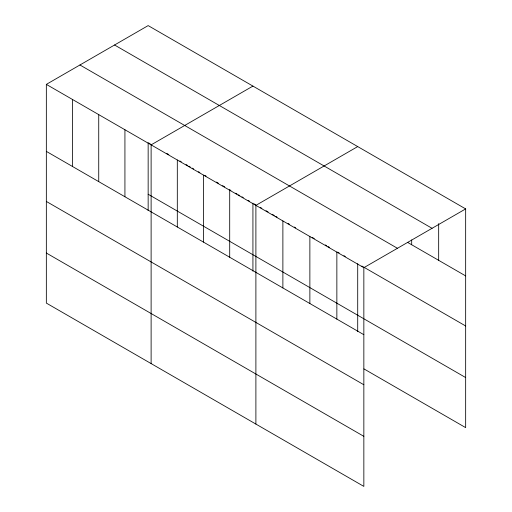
<?xml version="1.0" encoding="UTF-8"?>
<svg xmlns="http://www.w3.org/2000/svg" width="512" height="512" viewBox="0 0 512 512"><rect width="100%" height="100%" fill="white"/><g stroke="black" fill="none" stroke-linecap="round" stroke-linejoin="round"><path stroke-width="0.77" d="M46.342 84.378L363.846 267.686L363.846 486.4L46.342 303.091L46.342 84.378L148.154 25.6L465.658 208.909L465.658 427.622L363.936 368.89M252.928 86.093L151.117 144.87L151.117 363.584M357.709 146.586L255.891 205.363L255.891 424.077M363.846 267.686L465.658 208.909M114.56 44.998L432.058 228.307M407.526 242.355L465.658 275.91M79.942 64.986L397.44 248.288M148.845 143.066L150.221 143.859M166.765 153.414L168.832 154.605M179.866 160.973L181.242 161.773M186.067 164.557L187.443 165.35M188.826 166.15L190.202 166.944M192.269 168.141L193.651 168.934M198.477 171.718L199.853 172.518M204.678 175.302L206.061 176.096M216.397 182.067L218.464 183.258M222.598 185.651L224.672 186.842M229.491 189.626L230.874 190.426M235.699 193.21L237.075 194.003M238.458 194.803L239.834 195.597M241.901 196.794L243.283 197.587M248.109 200.371L249.485 201.171M254.31 203.955L255.686 204.749M260.512 207.539L261.894 208.333M266.029 210.72L268.096 211.917M272.23 214.304L274.298 215.494M275.68 216.294L277.056 217.088M288.083 223.456L289.466 224.25M294.291 227.04L295.667 227.834M312.211 237.382L314.278 238.579M325.306 244.947L326.688 245.741M328.064 246.541L329.446 247.334M337.715 252.109L339.098 252.902M343.923 255.693L345.299 256.486M361.856 266.048L465.658 325.978M148.154 194.246L465.658 377.555M46.342 151.386L363.846 334.694M46.342 201.446L363.846 384.755M46.342 253.03L363.846 436.339M438.669 223.635L438.669 260.333M411.68 239.962L411.68 244.749M357.709 263.648L357.709 331.661M336.858 252.109L336.858 319.11M309.869 236.525L309.869 303.533M282.88 220.947L282.88 287.949M252.928 203.162L252.928 271.168M229.702 190.24L229.702 257.248M203.507 175.117L203.507 242.125M177.312 159.994L177.312 227.002M148.154 142.669L148.154 210.675M124.928 129.747L124.928 196.755M98.733 114.624L98.733 181.632M72.538 99.501L72.538 166.509"/></g></svg>
